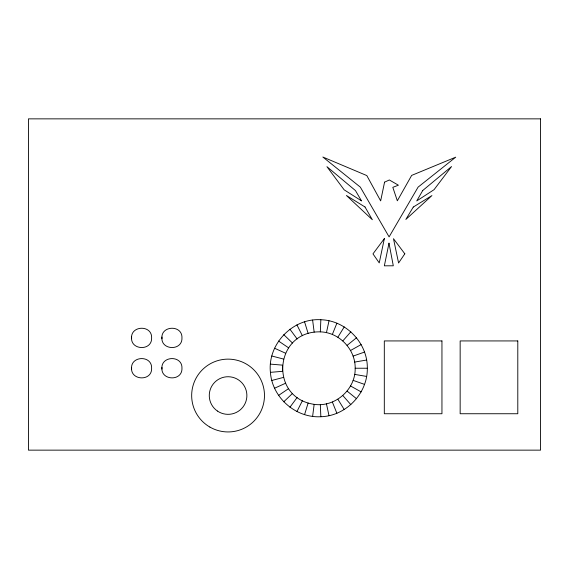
<?xml version="1.0" encoding="UTF-8"?>
<svg xmlns="http://www.w3.org/2000/svg" width="569" height="569" viewBox="0 0 569 569"><rect width="100%" height="100%" fill="white"/><g stroke="black" fill="none" stroke-linecap="round" stroke-linejoin="round"><path stroke-width="0.85" d="M131.631 337.047C129.967 350.376 152.151 351.358 151.624 337.894C152.151 324.444 129.96 325.39 131.631 338.74M131.631 367.382C129.967 380.711 152.151 381.699 151.624 368.235C152.151 354.786 129.96 355.725 131.631 369.082M161.973 337.047C160.302 350.376 182.485 351.358 181.959 337.894C182.493 324.444 160.302 325.39 161.973 338.74M161.973 367.382C160.302 380.711 182.485 381.699 181.959 368.235C182.493 354.786 160.302 355.725 161.973 369.082M320.326 331.862C274.343 330.753 268.582 397.688 314.159 404.346C335.105 407.518 355.675 389.416 355.184 368.235C355.49 349.33 339.224 332.36 320.326 331.862L320.845 319.735C292.651 317.886 267.373 344.266 270.417 372.346C272.153 397.496 295.681 418.201 320.845 416.728C346.037 416.06 367.723 393.435 367.325 368.235C367.723 343.029 346.037 320.404 320.845 319.735M312.616 416.38L314.159 404.346M326.45 332.645L329.01 320.781M304.564 414.645L308.121 403.044M332.353 334.451L336.884 323.192M296.926 411.572L302.395 400.74M337.872 337.232L344.231 326.898M289.92 407.262L297.132 397.503M342.837 340.902L350.853 331.791M283.739 401.821L292.502 393.421M347.104 345.362L356.55 337.737M278.568 395.412L288.618 388.62M350.561 350.476L361.159 344.558M274.55 388.229L285.61 383.229M353.107 356.102L364.551 352.062M271.804 380.462L283.554 377.403M354.665 362.076L366.621 360.028M270.417 372.346L282.509 371.322L282.509 365.142L270.417 364.117M355.184 368.235L367.325 368.235M354.665 374.388L366.621 376.436M271.804 356.002L283.554 359.06M353.107 380.362L364.551 384.402M274.55 348.235L285.61 353.235M350.561 385.988L361.159 391.906M278.568 341.051L288.618 347.844M347.104 391.102L356.55 398.727M283.739 334.643L292.502 343.043M342.837 395.562L350.853 404.673M289.92 329.209L297.132 338.96M337.872 399.232L344.231 409.566M296.926 324.892L302.395 335.724M332.353 402.013L336.884 413.272M304.564 321.819L308.121 333.42M326.45 403.819L329.01 415.683M312.616 320.084L314.159 332.118M320.326 404.602L320.845 416.728M388.99 243.183L384.352 265.823L393.3 265.794L388.99 243.183M384.566 182.158L380.654 200.885L366.813 175.572L322.851 157.023L360.326 187.13L389.096 236.882L418.087 187.137L455.719 157.172L411.664 175.401L397.333 200.8L392.816 187.336L398.407 185.195L389.338 179.968L384.566 182.158M384.352 238.603L379.239 262.906L372.972 253.866L384.352 238.603M422.739 190.501L416.736 200.935L434.055 189.669L451.537 166.553L422.739 190.501M413.293 207.031L405.846 219.449L431.921 195.587L413.293 207.031M404.815 253.817L398.584 262.985L393.471 238.681L404.815 253.817M540.55 118.857L28.45 118.857L28.45 450.143L540.55 450.143L540.55 118.857M441.949 340.931L384.31 340.931L384.31 413.741L441.949 413.741L441.949 340.931M517.797 340.931L460.157 340.931L460.157 413.741L517.797 413.741L517.797 340.931M365.006 206.981L346.421 195.494L372.332 219.726L365.006 206.981M361.457 200.836L344.153 189.826L326.94 166.681L355.469 190.587L361.457 200.836M209.869 427.063A36.402 36.402 0 0 0 264.478 395.533A36.402 36.402 0 0 0 209.869 364.011A36.402 36.402 0 0 0 209.869 427.063M217.422 411.038A18.813 18.813 0 0 0 246.825 397.006A18.813 18.813 0 0 0 219.968 378.563A18.813 18.813 0 0 0 217.422 411.038"/></g></svg>
